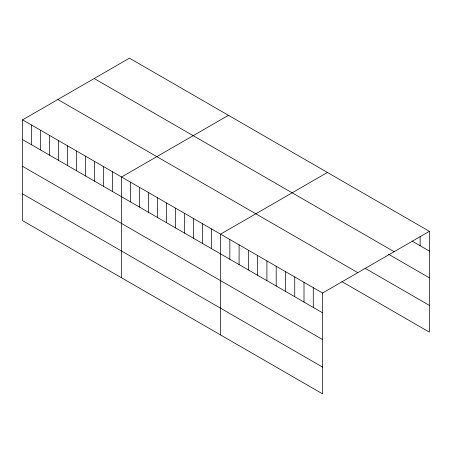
<?xml version="1.0" encoding="UTF-8"?>
<svg xmlns="http://www.w3.org/2000/svg" width="452" height="452" viewBox="0 0 452 452"><rect width="100%" height="100%" fill="white"/><g stroke="black" fill="none" stroke-linecap="round" stroke-linejoin="round"><path stroke-width="0.68" d="M22.6 119.853L322.553 293.026L322.553 393.839L22.6 220.661L22.6 119.853L129.447 58.161L429.4 231.339L429.4 332.147L341.904 281.63M228.435 115.311L121.582 176.998L121.582 277.81M327.417 172.461L220.565 234.147L220.565 334.955M322.553 293.026L429.4 231.339M412.015 241.052L429.4 251.092M94.191 78.524L394.138 251.696M388.257 254.086L429.4 277.839M365.08 268.262L429.4 305.399M57.862 99.496L357.809 272.669M22.6 139.606L322.553 312.778M22.6 166.353L322.553 339.525M22.6 193.914L322.553 367.086M420.128 236.565L420.128 245.735M313.281 287.675L313.281 307.428M304.01 282.325L304.01 302.072M294.738 276.969L294.738 296.721M285.466 271.618L285.466 291.37M276.195 266.262L276.195 286.014M266.923 260.911L266.923 280.664M257.651 255.561L257.651 275.308M248.38 250.205L248.38 269.957M239.108 244.854L239.108 264.606M229.836 239.503L229.836 259.25M211.57 228.955L211.57 248.702M202.569 223.757L202.569 243.509M193.569 218.565L193.569 238.311M184.574 213.367L184.574 233.119M175.574 208.174L175.574 227.921M166.579 202.976L166.579 222.729M157.578 197.784L157.578 217.531M148.578 192.586L148.578 212.338M139.583 187.394L139.583 207.14M130.583 182.196L130.583 201.948M112.588 171.805L112.588 191.558M103.587 166.607L103.587 186.36M94.587 161.415L94.587 181.167M85.592 156.217L85.592 175.969M76.591 151.024L76.591 170.777M67.591 145.827L67.591 165.579M58.596 140.634L58.596 160.387M49.596 135.436L49.596 155.189M40.595 130.244L40.595 149.996M31.6 125.046L31.6 144.798"/></g></svg>
